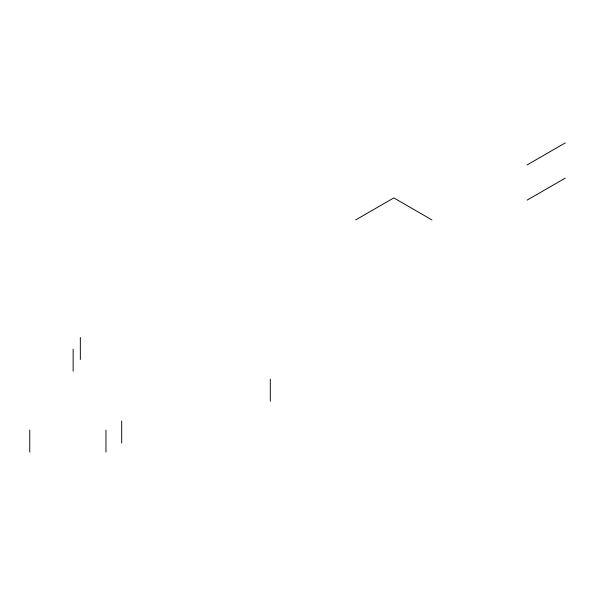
<?xml version="1.0" encoding="UTF-8"?>
<svg xmlns="http://www.w3.org/2000/svg" width="595" height="595" viewBox="0 0 595 595"><rect width="100%" height="100%" fill="white"/><g stroke="black" fill="none" stroke-linecap="round" stroke-linejoin="round"><path stroke-width="0.89" d="M355.698 219.905L393.793 197.912L431.896 219.905M527.148 164.912L565.25 142.912M527.148 200.106L565.25 178.113M270.294 379.193L270.294 401.194M121.7 421.022L121.7 443.015M105.955 430.088L105.955 452.088M80.332 337.484L80.332 359.484M73.14 349.191L73.14 371.191M29.75 430.088L29.75 452.088"/></g></svg>
